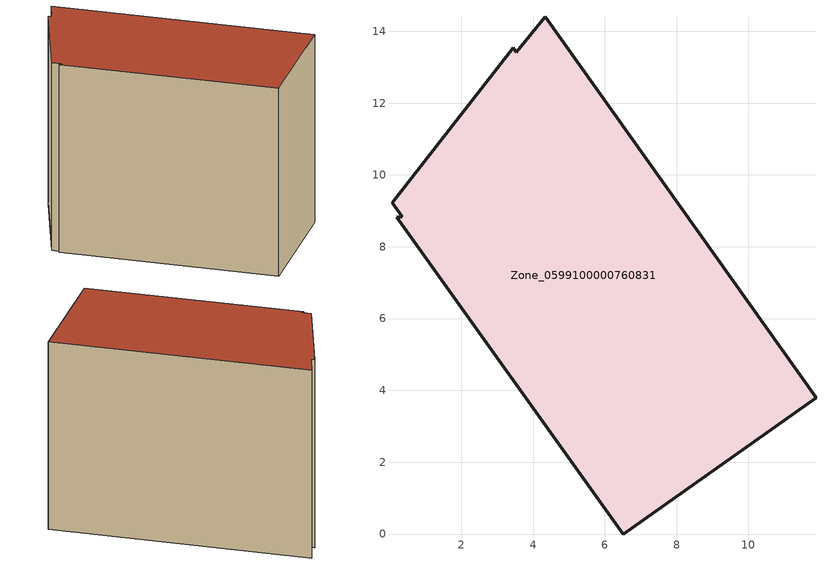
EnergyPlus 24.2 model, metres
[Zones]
Zone_0599100000760831
 floor ground (C_G): 0.09,9.22 3.45,13.54 3.54,13.42 4.34,14.4 11.88,3.79 6.52,0 0.2,8.82 0.36,8.83 z0
 wall outside (C_F): 11.88,3.79 4.34,14.4 3.54,13.42 3.45,13.54 0.09,9.22 0.36,8.83 0.2,8.82 6.52,0 11.88,3.79 z0:9.81
 roof outside (C_R): 3.45,13.54 0.09,9.22 0.36,8.83 0.2,8.82 6.52,0 11.88,3.79 4.34,14.4 3.54,13.42 z9.81
[BUILDING]
Pand.0599100000760831: North Axis=0; Terrain=City; Loads Convergence Tolerance Value=0.04; Temperature Convergence Tolerance Value=0.4; Solar Distribution=FullExterior; Maximum Number of Warmup Days=25; Minimum Number of Warmup Days=1
[Site:Location]
Rotterdam.The.Hague.AP_ZH_NLD Design_Conditions: Latitude=51.96; Longitude=4.45; Time Zone=1; Elevation=-4.5
[SITE:GROUNDTEMPERATURE:BUILDINGSURFACE]
18, 18, 18, 18, 18, 18, 18, 18, 18, 18, 18, 18
[MATERIAL] Thermal Absorptance=0.9; Solar Absorptance=0.7; Visible Absorptance=0.7
Name | Roughness | Thickness | Conductivity | Density | Specific Heat
G.TI.1946 | MediumSmooth | 0.15 | 1 | 540 | 1210
F.TI.1946 | Rough | 0.3 | 0.857143 | 1920 | 840
R.TI.1946 | MediumRough | 0.2 | 0.1 | 1500 | 1000
[CONSTRUCTION]
C_G: G.TI.1946
C_F: F.TI.1946
C_R: R.TI.1946
[ZONE]
Zone_0599100000760831: Type=1; Multiplier=1; Ceiling Height=Autocalculate; Volume=Autocalculate; Floor Area=autocalculate; Part of Total Floor Area=Yes
[ZONEINFILTRATION:DESIGNFLOWRATE]
Infil_Zone_0599100000760831: Zone or ZoneList or Space or SpaceList=Zone_0599100000760831; Schedule=AlwaysOn; Design Flow Rate Calculation Method=Flow/Area; Flow Rate per Floor Area=0.003; Constant Term Coefficient=1; Temperature Term Coefficient=0; Velocity Term Coefficient=0; Velocity Squared Term Coefficient=0
[HVACTEMPLATE:ZONE:IDEALLOADSAIRSYSTEM]
Zone_0599100000760831: Maximum Heating Supply Air Temperature=50; Minimum Cooling Supply Air Temperature=13; Maximum Heating Supply Air Humidity Ratio=0.0156; Minimum Cooling Supply Air Humidity Ratio=0.0077; Heating Limit=NoLimit; Cooling Limit=NoLimit; Dehumidification Control Type=ConstantSensibleHeatRatio; Cooling Sensible Heat Ratio=0.7; Dehumidification Setpoint=60; Humidification Control Type=None; Humidification Setpoint=30; Outdoor Air Method=None; Outdoor Air Flow Rate per Person=0.00944; Outdoor Air Flow Rate per Zone Floor Area=0; Outdoor Air Flow Rate per Zone=0; Demand Controlled Ventilation Type=None; Outdoor Air Economizer Type=NoEconomizer; Heat Recovery Type=None; Sensible Heat Recovery Effectiveness=0.7; Latent Heat Recovery Effectiveness=0.65
[ZONECONTROL:THERMOSTAT]
ThermostatControl_Zone_0599100000760831: Zone or ZoneList=Zone_0599100000760831; Control Type Schedule=DualSetpointControlType; Control 1=Thermostat_Zone_0599100000760831; Temperature Difference Between Cutout And Setpoint=0
[THERMOSTATSETPOINT:DUALSETPOINT]
Thermostat_Zone_0599100000760831: Heating Setpoint Temperature Schedule=HeatingSetpoint_Zone_0599100000760831; Cooling Setpoint Temperature Schedule=CoolingSetpoint_Zone_0599100000760831
[SCHEDULE:COMPACT]
HeatingSetpoint_Zone_0599100000760831: Through: 12/31, For: AllDays, Until: 24:00, 21
CoolingSetpoint_Zone_0599100000760831: Through: 12/31, For: AllDays, Until: 24:00, 24
DualSetpointControlType: Through: 12/31, For: AllDays, Until: 24:00, 4
AlwaysOn: Through: 12/31, For: AllDays, Until: 24:00, 1
